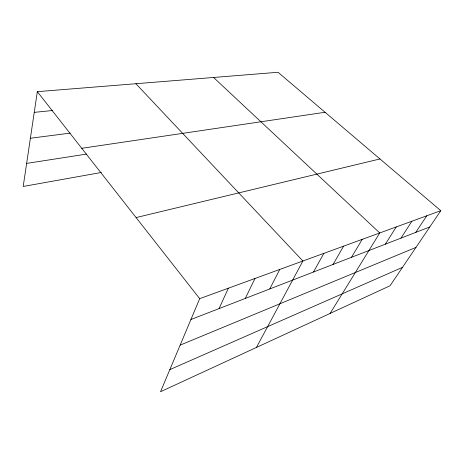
<?xml version="1.0" encoding="UTF-8"?>
<svg xmlns="http://www.w3.org/2000/svg" width="464" height="464" viewBox="0 0 464 464"><rect width="100%" height="100%" fill="white"/><g stroke="black" fill="none" stroke-linecap="round" stroke-linejoin="round"><path stroke-width="0.7" d="M440.8 210.685L199.688 298.665L160.538 391.726L390.062 285.743L440.8 210.685L278.04 72.274L37.329 91.663L23.2 186.464L101.297 172.475M219.095 308.577L228.352 288.208M245.311 298.422L254.968 278.493M269.764 288.95L279.751 269.451M256.441 347.443L302.882 261.012L135.894 83.723M313.444 272.026L323.901 253.338M333.024 264.445L343.644 246.135M351.48 257.294L362.227 239.354M330.113 313.426L379.743 232.969L213.556 77.465M385.369 244.163L396.279 226.931M400.966 238.119L411.922 221.224M415.761 232.389L426.741 215.818M169.836 369.622L402.497 267.345M180.142 345.129L415.993 247.382M190.924 319.493L429.809 226.948M136.085 217.575L379.964 158.955M26.639 163.403L86.617 154.083M81.751 148.3L325.078 112.271M30.386 138.255L70.284 133.093M34.243 112.369L52.693 110.484M37.329 91.663L199.688 298.665"/></g></svg>
